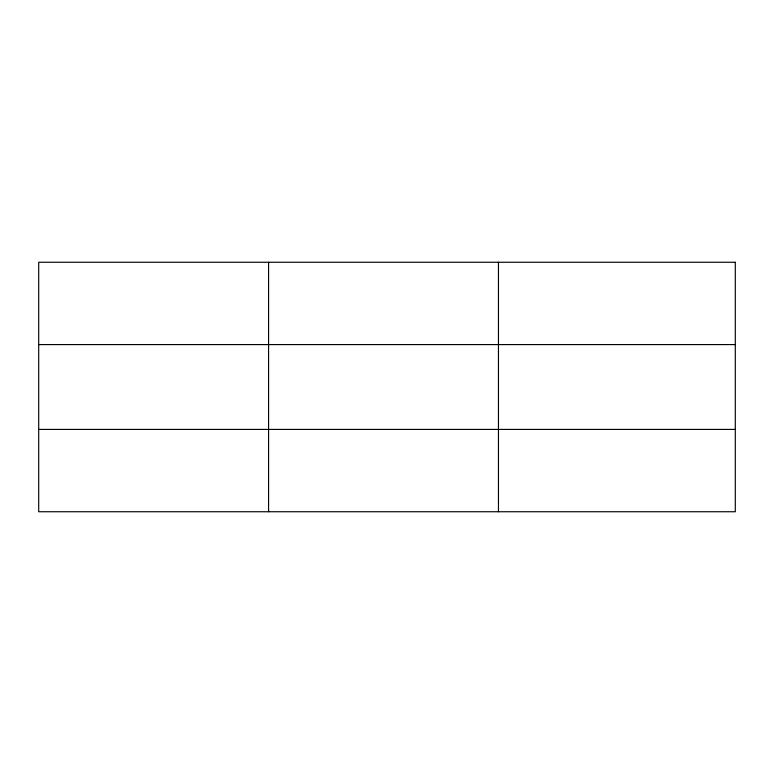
<?xml version="1.0" encoding="UTF-8"?>
<svg xmlns="http://www.w3.org/2000/svg" width="774" height="774" viewBox="0 0 774 774"><rect width="100%" height="100%" fill="white"/><g stroke="black" fill="none" stroke-linecap="round" stroke-linejoin="round"><path stroke-width="1.16" d="M268.578 511.74L268.578 262.26M498.456 511.74L498.456 262.26M38.7 344.585L735.3 344.585M38.7 429.415L735.3 429.415M735.3 262.26L735.3 511.74L38.7 511.74L38.7 262.26L735.3 262.26"/></g></svg>
